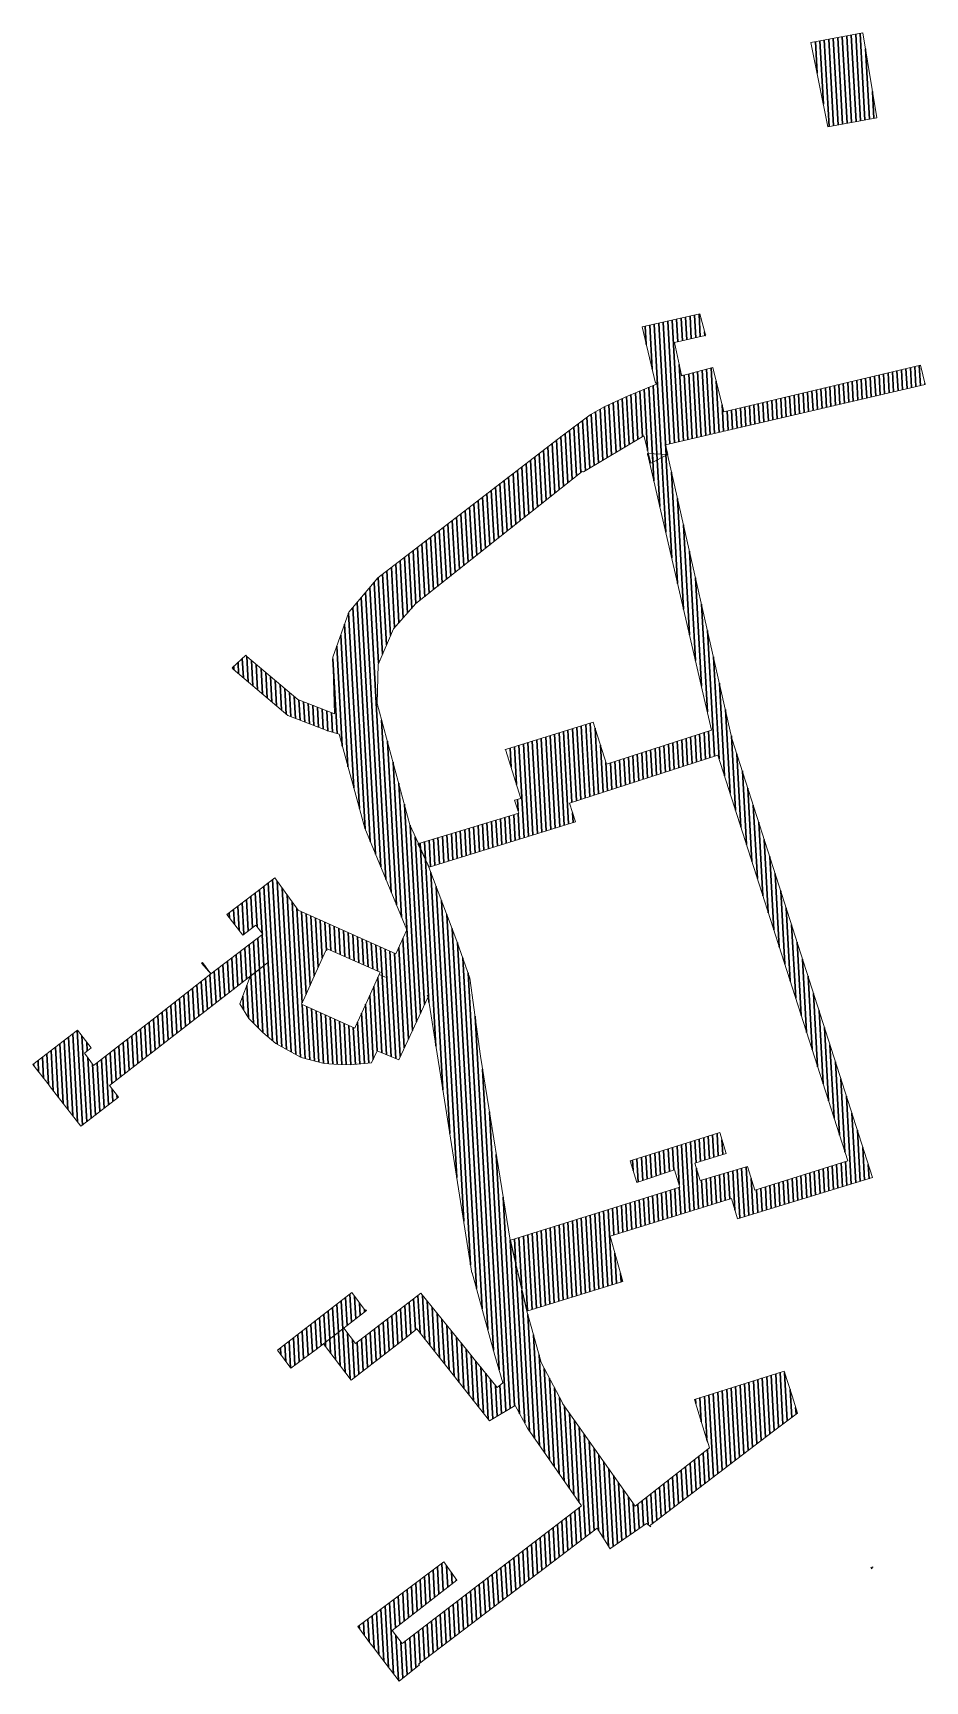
# Model space of a CAD drawing. Header units: metres. Extents: x -2858 to 512, y -1995 to 1252.
# Drawn here: x -731.5 to -668.9, y 150.7 to 266.4 of the extents above; entities that cross this region are included whole.
import ezdxf

# ---------------------------------------------------------------- set-up
doc = ezdxf.new("R2010")
doc.units = ezdxf.units.M
doc.layers.add('03-HCH-15x40-10cm', color=7, linetype='Continuous', lineweight=0, true_color=0xb196e4)
doc.layers.add('20-REV-HCH-BB0.10', color=144, linetype='Continuous', lineweight=30)
pattern_1 = [(273.16176, (-352.75816, -381.49385), (0.3170167, 0.01751175), [])]

msp = doc.modelspace()

# ---------------------------------------------------------------- hatches: boundary and pattern name
at = {"layer": '20-REV-HCH-BB0.10'}
h = msp.add_hatch(dxfattribs=at)
h.set_pattern_fill('ANSI31', color=1, scale=0.1)
h.set_pattern_definition(pattern_1)
h.paths.add_polyline_path([(-687.819, 241.809), (-688.77, 245.764), (-684.708, 246.668), (-684.327, 245.187), (-684.286, 245.196), (-684.309, 245.155), (-684.342, 245.147), (-684.33, 245.116), (-684.339, 245.1), (-684.339, 245.1), (-684.35, 245.142), (-686.499, 244.661), (-686.008, 242.373), (-685.979, 242.381), (-686.008, 242.331), (-683.795, 242.908), (-683.026, 239.793), (-669.232, 243.066), (-668.907, 241.717), (-687.119, 237.479), (-686.949, 236.809), (-688.147, 236.187), (-688.622, 238.044), (-688.637, 238.118), (-692.889, 235.581), (-692.965, 235.601), (-704.64, 226.333), (-706.214, 224.575), (-707.301, 222.064), (-707.362, 219.318), (-705.059, 210.817), (-704.47, 209.489), (-703.735, 207.833), (-701.765, 202.644), (-700.847, 200.045), (-700.117, 194.57), (-698.031, 181.65), (-696.855, 176.674), (-696.514, 175.448), (-695.854, 173.08), (-694.338, 170.199), (-694.354, 170.188), (-689.249, 162.984), (-684.031, 167.076), (-684.262, 167.868), (-684.178, 167.48), (-684.178, 167.48), (-685.087, 170.488), (-678.793, 172.472), (-678.232, 170.724), (-677.868, 169.528), (-679.535, 168.254), (-688.236, 161.6), (-688.164, 161.532), (-688.464, 161.78), (-690.953, 160.048), (-691.007, 160.009), (-691.914, 161.44), (-704.468, 151.913), (-704.387, 151.846), (-705.823, 150.719), (-707.026, 152.298), (-707.767, 153.259), (-707.751, 153.235), (-708.717, 154.541), (-702.688, 159.074), (-701.767, 157.794), (-706.318, 154.268), (-705.613, 153.355), (-693.016, 163.013), (-696.806, 168.46), (-697.679, 170.058), (-699.484, 168.988), (-704.579, 175.441), (-705.263, 174.883), (-709.187, 171.843), (-711.137, 174.38), (-708.111, 176.725), (-708.132, 176.768), (-708.203, 176.713), (-709.146, 177.976), (-714.363, 173.934), (-713.421, 172.67), (-713.419, 172.669), (-713.419, 172.669), (-713.419, 172.669), (-711.643, 173.988), (-711.138, 174.381), (-709.711, 175.473), (-708.882, 174.399), (-704.29, 177.941), (-700.999, 173.868), (-701.005, 173.869), (-700.642, 173.428), (-698.946, 171.329), (-698.541, 171.638), (-699.095, 173.574), (-700.69, 179.36), (-700.707, 179.337), (-703.788, 198.74), (-705.845, 194.323), (-707.367, 194.949), (-707.749, 194.103), (-709.25, 193.961), (-710.066, 193.984), (-711.076, 194.051), (-712.684, 194.487), (-713.589, 194.976), (-714.48, 195.471), (-715.374, 196.229), (-716.365, 197.227), (-716.997, 198.238), (-716.268, 200.167), (-715.056, 201.119), (-726.156, 192.506), (-725.525, 191.692), (-727.366, 190.266), (-728.148, 189.66), (-730.374, 192.52), (-730.358, 192.53), (-730.386, 192.534), (-731.52, 193.99), (-731.519, 193.998), (-728.384, 196.403), (-727.433, 195.148), (-727.899, 194.787), (-727.265, 193.924), (-722.957, 197.258), (-719.026, 200.352), (-719.683, 201.106), (-719.625, 201.151), (-719.026, 200.352), (-715.382, 203.127), (-715.873, 203.76), (-715.906, 203.736), (-715.886, 203.776), (-716.797, 203.072), (-717.908, 204.521), (-715.379, 206.44), (-715.34, 206.484), (-714.546, 207.09), (-712.904, 204.809), (-706.048, 201.755), (-705.285, 203.447), (-708.236, 210.58), (-710.037, 217.174), (-710.829, 217.396), (-713.627, 218.485), (-717.463, 221.724), (-717.539, 221.816), (-717.539, 221.816), (-716.589, 222.718), (-716.519, 222.628), (-712.922, 219.606), (-710.357, 218.607), (-710.467, 222.574), (-709.342, 225.739), (-707.31, 228.141), (-694.387, 238.121), (-694.382, 238.113), (-694.382, 238.113), (-692.41, 239.593), (-691.422, 240.148), (-689.79, 240.898), (-687.759, 241.744), (-687.788, 241.859)])
h.paths.add_polyline_path([(-703.8, 198.816), (-703.846, 198.835), (-703.794, 198.779)], flags=16)
h.paths.add_polyline_path([(-707.154, 200.466), (-710.867, 202.117), (-710.93, 201.98), (-710.963, 201.995), (-711.783, 200.178), (-712.433, 198.725), (-712.665, 198.226), (-708.931, 196.532), (-708.876, 196.649), (-708.047, 198.488), (-708.047, 198.488), (-707.224, 200.31), (-706.789, 200.113), (-706.78, 200.116), (-707.224, 200.31)], flags=16)
h.paths.add_polyline_path([(-672.718, 158.691), (-672.565, 158.737), (-672.645, 158.589)])
h.paths.add_polyline_path([(-675.725, 259.795), (-676.919, 265.719), (-673.262, 266.384), (-672.297, 260.427)])
h = msp.add_hatch(dxfattribs=at)
h.set_pattern_fill('ANSI31', color=1, scale=0.1)
h.set_pattern_definition(pattern_1)
h.paths.add_polyline_path([(-696.855, 176.674), (-690.121, 178.762), (-690.998, 181.945), (-682.497, 184.58), (-682.065, 183.162), (-672.593, 186.049), (-682.457, 216.865), (-686.984, 236.795), (-688.389, 236.88), (-683.888, 217.456), (-691.263, 215.067), (-692.203, 218.016), (-698.35, 216.096), (-697.268, 212.663), (-697.713, 212.531), (-697.417, 211.629), (-704.514, 209.483), (-703.706, 207.843), (-693.452, 211.024), (-693.865, 212.339), (-683.451, 215.706), (-674.334, 187.229), (-680.842, 185.164), (-681.371, 186.84), (-684.681, 185.837), (-685.066, 187.057), (-682.87, 187.747), (-683.311, 189.206), (-689.615, 187.219), (-689.138, 185.707), (-686.494, 186.599), (-686.113, 185.388), (-697.994, 181.663), (-697.616, 179.895), (-696.826, 176.683)])

# ---------------------------------------------------------------- linework, layer by layer
at = {"layer": '03-HCH-15x40-10cm'}
for points in [[(-675.725, 259.795), (-676.919, 265.719), (-673.262, 266.384), (-672.297, 260.427), (-675.725, 259.795)], [(-687.819, 241.809), (-688.77, 245.764), (-684.708, 246.668), (-684.327, 245.187), (-684.286, 245.196), (-684.309, 245.155), (-684.342, 245.147), (-684.33, 245.116), (-684.339, 245.1), (-684.339, 245.1), (-684.35, 245.142), (-686.499, 244.661), (-686.008, 242.373), (-685.979, 242.381), (-686.008, 242.331), (-683.795, 242.908), (-683.026, 239.793), (-669.232, 243.066), (-668.907, 241.717), (-687.119, 237.479), (-686.949, 236.809), (-688.147, 236.187), (-688.622, 238.044), (-688.637, 238.118), (-692.889, 235.581), (-692.965, 235.601), (-704.64, 226.333), (-706.214, 224.575), (-707.301, 222.064), (-707.362, 219.318), (-705.059, 210.817), (-704.47, 209.489), (-703.735, 207.833), (-701.765, 202.644), (-700.847, 200.045), (-700.117, 194.57), (-698.031, 181.65), (-696.855, 176.674), (-696.514, 175.448), (-695.854, 173.08), (-694.338, 170.199), (-694.354, 170.188), (-689.249, 162.984), (-684.031, 167.076), (-684.262, 167.868), (-684.178, 167.48), (-684.178, 167.48), (-685.087, 170.488), (-678.793, 172.472), (-678.232, 170.724), (-677.868, 169.528), (-679.535, 168.254), (-688.236, 161.6), (-688.164, 161.532), (-688.464, 161.78), (-690.953, 160.048), (-691.007, 160.009), (-691.914, 161.44), (-704.468, 151.913), (-704.387, 151.846), (-705.823, 150.719), (-707.026, 152.298), (-707.767, 153.259), (-707.751, 153.235), (-708.717, 154.541), (-702.688, 159.074), (-701.767, 157.794), (-706.318, 154.268), (-705.613, 153.355), (-693.016, 163.013), (-696.806, 168.46), (-697.679, 170.058), (-699.484, 168.988), (-704.579, 175.441), (-705.263, 174.883), (-709.187, 171.843), (-711.137, 174.38), (-708.111, 176.725), (-708.132, 176.768), (-708.203, 176.713), (-709.146, 177.976), (-714.363, 173.934), (-713.421, 172.67), (-713.419, 172.669), (-713.419, 172.669), (-713.419, 172.669), (-711.643, 173.988), (-711.138, 174.381), (-709.711, 175.473), (-708.882, 174.399), (-704.29, 177.941), (-700.999, 173.868), (-701.005, 173.869), (-700.642, 173.428), (-698.946, 171.329), (-698.541, 171.638), (-699.095, 173.574), (-700.69, 179.36), (-700.707, 179.337), (-703.788, 198.74), (-705.845, 194.323), (-707.367, 194.949), (-707.749, 194.103), (-709.25, 193.961), (-710.066, 193.984), (-711.076, 194.051), (-712.684, 194.487), (-713.589, 194.976), (-714.48, 195.471), (-715.374, 196.229), (-716.365, 197.227), (-716.997, 198.238), (-716.268, 200.167), (-715.056, 201.119), (-726.156, 192.506), (-725.525, 191.692), (-727.366, 190.266), (-728.148, 189.66), (-730.374, 192.52), (-730.358, 192.53), (-730.386, 192.534), (-731.52, 193.99), (-731.519, 193.998), (-728.384, 196.403), (-727.433, 195.148), (-727.899, 194.787), (-727.265, 193.924), (-722.957, 197.258), (-719.026, 200.352), (-719.683, 201.106), (-719.625, 201.151), (-719.026, 200.352), (-715.382, 203.127), (-715.873, 203.76), (-715.906, 203.736), (-715.886, 203.776), (-716.797, 203.072), (-717.908, 204.521), (-715.379, 206.44), (-715.34, 206.484), (-714.546, 207.09), (-712.904, 204.809), (-706.048, 201.755), (-705.285, 203.447), (-708.236, 210.58), (-710.037, 217.174), (-710.829, 217.396), (-713.627, 218.485), (-717.463, 221.724), (-717.539, 221.816), (-717.539, 221.816), (-716.589, 222.718), (-716.519, 222.628), (-712.922, 219.606), (-710.357, 218.607), (-710.467, 222.574), (-709.342, 225.739), (-707.31, 228.141), (-694.387, 238.121), (-694.382, 238.113), (-694.382, 238.113), (-692.41, 239.593), (-691.422, 240.148), (-689.79, 240.898), (-687.759, 241.744), (-687.788, 241.859), (-687.819, 241.809)], [(-696.855, 176.674), (-690.121, 178.762), (-690.998, 181.945), (-682.497, 184.58), (-682.065, 183.162), (-672.593, 186.049), (-682.457, 216.865), (-686.984, 236.795), (-688.389, 236.88), (-683.888, 217.456), (-691.263, 215.067), (-692.203, 218.016), (-698.35, 216.096), (-697.268, 212.663), (-697.713, 212.531), (-697.417, 211.629), (-704.514, 209.483), (-703.706, 207.843), (-693.452, 211.024), (-693.865, 212.339), (-683.451, 215.706), (-674.334, 187.229), (-680.842, 185.164), (-681.371, 186.84), (-684.681, 185.837), (-685.066, 187.057), (-682.87, 187.747), (-683.311, 189.206), (-689.615, 187.219), (-689.138, 185.707), (-686.494, 186.599), (-686.113, 185.388), (-697.994, 181.663), (-697.616, 179.895), (-696.826, 176.683), (-696.855, 176.674)], [(-707.154, 200.466), (-710.867, 202.117), (-710.93, 201.98), (-710.963, 201.995), (-711.783, 200.178), (-712.433, 198.725), (-712.665, 198.226), (-708.931, 196.532), (-708.876, 196.649), (-708.047, 198.488), (-708.047, 198.488), (-707.224, 200.31), (-706.789, 200.113), (-706.78, 200.116), (-707.224, 200.31), (-707.154, 200.466)], [(-703.8, 198.816), (-703.846, 198.835), (-703.794, 198.779), (-703.8, 198.816)], [(-672.718, 158.691), (-672.565, 158.737), (-672.645, 158.589), (-672.718, 158.691)]]:
    msp.add_lwpolyline(points, close=True, dxfattribs=at)

doc.saveas('drawing.dxf')
